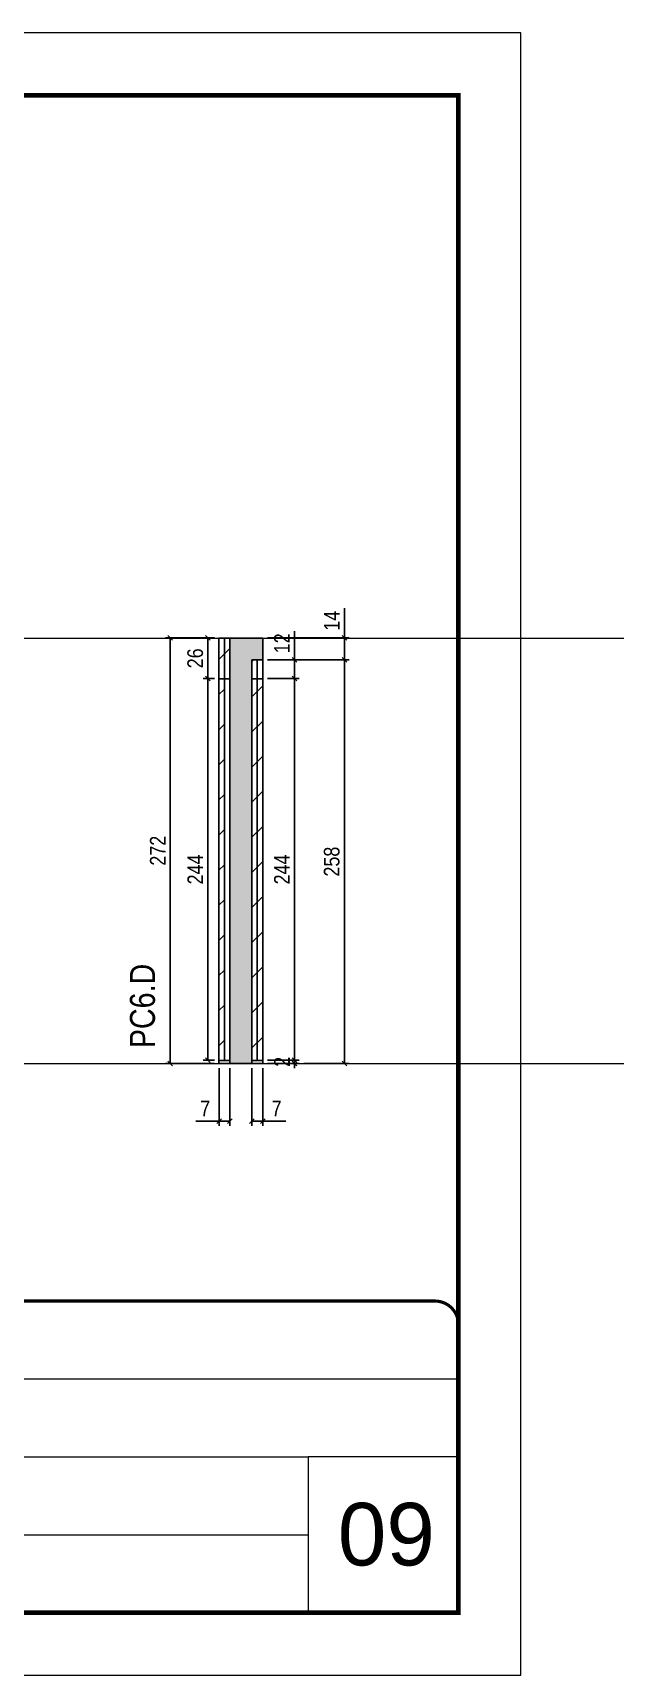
# Model space of a CAD drawing. Extents: x 2282 to 12463, y 760 to 16806.
# Drawn here: x 4058 to 4430, y 13394 to 14444 of the extents above; entities that cross this region are included whole.
import ezdxf

# ---------------------------------------------------------------- set-up
doc = ezdxf.new("R2010")
doc.units = 0
doc.linetypes.add('CONTINUO', pattern=[0])
doc.linetypes.add('DASHED', pattern=[0.75, 0.5, -0.25])
for name, color, linetype, lineweight in [('CARIMBO', 255, 'Continuous', 9), ('Folhas', 255, 'Continuous', 9), ('Hachura', 251, 'Continuous', 9), ('SARRAFO DE PRESSAO', 251, 'DASHED', 9)]:
    doc.layers.add(name, color=color, linetype=linetype, lineweight=lineweight)
for name, color, linetype in [('COTA', 241, 'Continuous'), ('NOMENCLATURA', 7, 'Continuous'), ('Painéis', 200, 'Continuous'), ('SARR_2.2x7', 40, 'Continuous')]:
    doc.layers.add(name, color=color, linetype=linetype)
doc.styles.add('ARIAL', font='arial.ttf')
doc.styles.add('ARIAL_NARROW', font='ARIALN.TTF', dxfattribs={"height": 0.2})
doc.styles.add('COTA TECNICA', font='techl___.ttf', dxfattribs={"height": 10})
doc.styles.add('COTA TECNICA-50', font='techl___.ttf', dxfattribs={"height": 10})
doc.dimstyles.new('COTA PAINEL-50', dxfattribs={"dimtxt": 10, "dimasz": 3, "dimexe": 3, "dimexo": 3, "dimgap": 3, "dimtad": 1, "dimdec": 1, "dimzin": 12, "dimdsep": 46, "dimtxsty": 'COTA TECNICA-50', "dimblk1": 'OBLIQUE', "dimblk2": 'OBLIQUE', "dimsah": 1, "dimcen": 0.9, "dimclrd": 4, "dimclre": 4, "dimclrt": 240, "dimadec": 1, "dimazin": 3, "dimtfac": 1, "dimtdec": 1, "dimtmove": 0, "dimatfit": 3, "dimfxl": 1, "dimtolj": 1, "dimtzin": 12, "dimarcsym": 0})
doc.dimstyles.new('PAINEL', dxfattribs={"dimtxt": 10, "dimasz": 3, "dimexe": 3, "dimexo": 3, "dimgap": 3, "dimtad": 1, "dimdec": 1, "dimzin": 12, "dimdsep": 46, "dimtxsty": 'COTA TECNICA', "dimblk1": 'OBLIQUE', "dimblk2": 'OBLIQUE', "dimsah": 1, "dimcen": 0.9, "dimclrd": 4, "dimclre": 4, "dimclrt": 240, "dimadec": 1, "dimazin": 3, "dimtfac": 1, "dimtdec": 1, "dimtmove": 0, "dimatfit": 3, "dimfxl": 1, "dimtolj": 1, "dimtzin": 12, "dimarcsym": 0})

# ---------------------------------------------------------------- blocks, each defined once
blk = doc.blocks.new('9999999999')
at = {"color": 30, "linetype": 'CONTINUO'}
for p, q in [((98564.6, 34379.6), (99584, 34379.6)), ((98564.6, 34329.8), (99488, 34329.8)), ((99584, 34329.8), (99488, 34329.8)), ((99488, 34329.8), (99488, 34230.2)), ((98564.6, 34280), (99488, 34280))]:
    blk.add_line(p, q, dxfattribs=at)
at = {"color": 30, "linetype": 'CONTINUO', "const_width": 2}
blk.add_lwpolyline([(99584, 34230.2), (99584, 34414.4, 0.414214), (99569, 34429.4), (98229, 34429.4, 0.414214), (98214, 34414.4), (98214, 34245.2, 0.414214), (98229, 34230.2), (99584, 34230.2)], format="xyb", dxfattribs=at)
at = {"layer": 'Folhas'}
blk.add_lwpolyline([(98139, 34190.2), (99624, 34190.2), (99624, 35240.2), (98139, 35240.2)], close=True, dxfattribs=at)
at = {"layer": 'Folhas', "color": 30, "const_width": 3}
blk.add_lwpolyline([(98214, 34230.2), (99584, 34230.2), (99584, 35200.2), (98214, 35200.2)], close=True, dxfattribs=at)
blk = doc.blocks.new('_Oblique')
at = {"color": 0, "linetype": 'ByBlock', "lineweight": -2}
blk.add_line((-0.5, -0.5), (0.5, 0.5), dxfattribs=at)
blk = doc.blocks.new('*D212')
at = {"layer": 'COTA', "color": 4, "linetype": 'ByBlock', "lineweight": -2, "transparency": 16777216}
for p, q in [((4197.8, 13782.1), (4197.8, 13745.1)), ((4204.8, 13782.1), (4204.8, 13745.1)), ((4197.8, 13748.1), (4204.8, 13748.1)), ((4204.8, 13748.1), (4219.5, 13748.1))]:
    blk.add_line(p, q, dxfattribs=at)
at = {"layer": 'Defpoints', "color": 0, "linetype": 'ByBlock', "transparency": 16777216}
for p in [(4197.8, 13785.1), (4204.8, 13785.1), (4204.8, 13748.1)]:
    blk.add_point(p, dxfattribs=at)
at = {"layer": 'COTA', "color": 4, "linetype": 'ByBlock', "lineweight": -2, "transparency": 16777216, "xscale": 3, "yscale": 3, "zscale": 3, "rotation": 180}
blk.add_blockref('_Oblique', (4197.8, 13748.1), dxfattribs=at)
at = {"layer": 'COTA', "color": 4, "linetype": 'ByBlock', "lineweight": -2, "transparency": 16777216, "xscale": 3, "yscale": 3, "zscale": 3}
blk.add_blockref('_Oblique', (4204.8, 13748.1), dxfattribs=at)
at = {"layer": 'COTA', "color": 240, "linetype": 'ByBlock', "transparency": 16777216, "insert": (4213.6, 13756.2), "char_height": 10, "attachment_point": 5, "style": 'COTA TECNICA'}
blk.add_mtext('\\A1;7', dxfattribs=at)
blk = doc.blocks.new('*D194')
at = {"layer": 'COTA', "color": 4, "linetype": 'ByBlock', "lineweight": -2, "transparency": 16777216}
for p, q in [((4176.8, 13782.1), (4176.8, 13745.1)), ((4183.8, 13782.1), (4183.8, 13745.1)), ((4176.8, 13748.1), (4162, 13748.1)), ((4183.8, 13748.1), (4176.8, 13748.1))]:
    blk.add_line(p, q, dxfattribs=at)
at = {"layer": 'Defpoints', "color": 0, "linetype": 'ByBlock', "transparency": 16777216}
for p in [(4176.8, 13785.1), (4183.8, 13785.1), (4176.8, 13748.1)]:
    blk.add_point(p, dxfattribs=at)
at = {"layer": 'COTA', "color": 4, "linetype": 'ByBlock', "lineweight": -2, "transparency": 16777216, "xscale": 3, "yscale": 3, "zscale": 3, "rotation": 180}
blk.add_blockref('_Oblique', (4176.8, 13748.1), dxfattribs=at)
at = {"layer": 'COTA', "color": 4, "linetype": 'ByBlock', "lineweight": -2, "transparency": 16777216, "xscale": 3, "yscale": 3, "zscale": 3}
blk.add_blockref('_Oblique', (4183.8, 13748.1), dxfattribs=at)
at = {"layer": 'COTA', "color": 240, "linetype": 'ByBlock', "transparency": 16777216, "insert": (4167.9, 13756.2), "char_height": 10, "attachment_point": 5, "style": 'COTA TECNICA'}
blk.add_mtext('\\A1;7', dxfattribs=at)
blk = doc.blocks.new('*D195')
at = {"layer": 'COTA', "color": 4, "lineweight": -2, "transparency": 16777216}
for p, q in [((4207.8, 13787.1), (4228.1, 13787.1)), ((4225.1, 13787.1), (4225.1, 13790.1)), ((4225.1, 13785.1), (4225.1, 13787.1)), ((4207.8, 13785.1), (4228.1, 13785.1)), ((4225.1, 13785.1), (4225.1, 13782.1))]:
    blk.add_line(p, q, dxfattribs=at)
at = {"layer": 'Defpoints', "color": 0, "transparency": 16777216}
for p in [(4204.8, 13787.1), (4225.1, 13787.1), (4204.8, 13785.1)]:
    blk.add_point(p, dxfattribs=at)
at = {"layer": 'COTA', "color": 4, "lineweight": -2, "transparency": 16777216, "xscale": 3, "yscale": 3, "zscale": 3}
for p, rotation in [((4225.1, 13787.1), 270), ((4225.1, 13785.1), 90)]:
    blk.add_blockref('_Oblique', p, dxfattribs=dict(at, rotation=rotation))
at = {"layer": 'COTA', "color": 240, "transparency": 16777216, "insert": (4217.1, 13786.1), "char_height": 10, "attachment_point": 5, "rotation": 90, "style": 'COTA TECNICA-50'}
blk.add_mtext('\\A1;2', dxfattribs=at)
blk = doc.blocks.new('*D196')
at = {"layer": 'COTA', "color": 4, "linetype": 'ByBlock', "lineweight": -2, "transparency": 16777216}
for p, q in [((4207.8, 14043.1), (4260, 14043.1)), ((4257, 13785.1), (4257, 14043.1)), ((4231.1, 13785.1), (4260, 13785.1))]:
    blk.add_line(p, q, dxfattribs=at)
at = {"layer": 'Defpoints', "color": 0, "linetype": 'ByBlock', "transparency": 16777216}
for p in [(4204.8, 14043.1), (4257, 14043.1), (4228.1, 13785.1)]:
    blk.add_point(p, dxfattribs=at)
at = {"layer": 'COTA', "color": 4, "linetype": 'ByBlock', "lineweight": -2, "transparency": 16777216, "xscale": 3, "yscale": 3, "zscale": 3}
for p, rotation in [((4257, 14043.1), 90), ((4257, 13785.1), 270)]:
    blk.add_blockref('_Oblique', p, dxfattribs=dict(at, rotation=rotation))
at = {"layer": 'COTA', "color": 240, "linetype": 'ByBlock', "transparency": 16777216, "insert": (4248.9, 13914.1), "char_height": 10, "attachment_point": 5, "rotation": 90, "style": 'COTA TECNICA'}
blk.add_mtext('\\A1;258', dxfattribs=at)
blk = doc.blocks.new('*D197')
at = {"layer": 'COTA', "color": 4, "linetype": 'ByBlock', "lineweight": -2, "transparency": 16777216}
for p, q in [((4207.8, 14031.1), (4228.1, 14031.1)), ((4225.1, 13787.1), (4225.1, 14031.1)), ((4207.8, 13787.1), (4228.1, 13787.1))]:
    blk.add_line(p, q, dxfattribs=at)
at = {"layer": 'Defpoints', "color": 0, "linetype": 'ByBlock', "transparency": 16777216}
for p in [(4204.8, 14031.1), (4225.1, 14031.1), (4204.8, 13787.1)]:
    blk.add_point(p, dxfattribs=at)
at = {"layer": 'COTA', "color": 4, "linetype": 'ByBlock', "lineweight": -2, "transparency": 16777216, "xscale": 3, "yscale": 3, "zscale": 3}
for p, rotation in [((4225.1, 14031.1), 90), ((4225.1, 13787.1), 270)]:
    blk.add_blockref('_Oblique', p, dxfattribs=dict(at, rotation=rotation))
at = {"layer": 'COTA', "color": 240, "linetype": 'ByBlock', "transparency": 16777216, "insert": (4217, 13909.1), "char_height": 10, "attachment_point": 5, "rotation": 90, "style": 'COTA TECNICA'}
blk.add_mtext('\\A1;244', dxfattribs=at)
blk = doc.blocks.new('*D198')
at = {"layer": 'COTA', "color": 4, "linetype": 'ByBlock', "lineweight": -2, "transparency": 16777216}
for p, q in [((4225.1, 14043.1), (4225.1, 14061.4)), ((4207.8, 14043.1), (4228.1, 14043.1)), ((4225.1, 14031.1), (4225.1, 14043.1)), ((4207.8, 14031.1), (4228.1, 14031.1))]:
    blk.add_line(p, q, dxfattribs=at)
at = {"layer": 'Defpoints', "color": 0, "linetype": 'ByBlock', "transparency": 16777216}
for p in [(4204.8, 14043.1), (4225.1, 14043.1), (4204.8, 14031.1)]:
    blk.add_point(p, dxfattribs=at)
at = {"layer": 'COTA', "color": 4, "linetype": 'ByBlock', "lineweight": -2, "transparency": 16777216, "xscale": 3, "yscale": 3, "zscale": 3}
for p, rotation in [((4225.1, 14043.1), 90), ((4225.1, 14031.1), 270)]:
    blk.add_blockref('_Oblique', p, dxfattribs=dict(at, rotation=rotation))
at = {"layer": 'COTA', "color": 240, "linetype": 'ByBlock', "transparency": 16777216, "insert": (4217, 14053.7), "char_height": 10, "attachment_point": 5, "rotation": 90, "style": 'COTA TECNICA'}
blk.add_mtext('\\A1;12', dxfattribs=at)
blk = doc.blocks.new('*D215')
at = {"layer": 'COTA', "color": 4, "lineweight": -2, "transparency": 16777216}
for p, q in [((4257, 14057.1), (4257, 14076.2)), ((4207.8, 14057.1), (4260, 14057.1)), ((4257, 14043.1), (4257, 14057.1)), ((4207.8, 14043.1), (4260, 14043.1))]:
    blk.add_line(p, q, dxfattribs=at)
at = {"layer": 'Defpoints', "color": 0, "transparency": 16777216}
for p in [(4204.8, 14057.1), (4257, 14057.1), (4204.8, 14043.1)]:
    blk.add_point(p, dxfattribs=at)
at = {"layer": 'COTA', "color": 4, "lineweight": -2, "transparency": 16777216, "xscale": 3, "yscale": 3, "zscale": 3}
for p, rotation in [((4257, 14057.1), 90), ((4257, 14043.1), 270)]:
    blk.add_blockref('_Oblique', p, dxfattribs=dict(at, rotation=rotation))
at = {"layer": 'COTA', "color": 240, "transparency": 16777216, "insert": (4248.9, 14068.1), "char_height": 10, "attachment_point": 5, "rotation": 90, "style": 'COTA TECNICA'}
blk.add_mtext('\\A1;14', dxfattribs=at)
blk = doc.blocks.new('*D216')
at = {"layer": 'COTA', "color": 4, "lineweight": -2, "transparency": 16777216}
for p, q in [((4173.8, 14057.1), (4142.6, 14057.1)), ((4145.6, 13785.1), (4145.6, 14057.1)), ((4173.8, 13785.1), (4142.6, 13785.1))]:
    blk.add_line(p, q, dxfattribs=at)
at = {"layer": 'Defpoints', "color": 0, "transparency": 16777216}
for p in [(4145.6, 14057.1), (4176.8, 14057.1), (4176.8, 13785.1)]:
    blk.add_point(p, dxfattribs=at)
at = {"layer": 'COTA', "color": 4, "lineweight": -2, "transparency": 16777216, "xscale": 3, "yscale": 3, "zscale": 3}
for p, rotation in [((4145.6, 14057.1), 90), ((4145.6, 13785.1), 270)]:
    blk.add_blockref('_Oblique', p, dxfattribs=dict(at, rotation=rotation))
at = {"layer": 'COTA', "color": 240, "transparency": 16777216, "insert": (4137.6, 13921.1), "char_height": 10, "attachment_point": 5, "rotation": 90, "style": 'COTA TECNICA'}
blk.add_mtext('\\A1;272', dxfattribs=at)
blk = doc.blocks.new('*D213')
at = {"layer": 'COTA', "color": 4, "lineweight": -2, "transparency": 16777216}
for p, q in [((4173.8, 14031.1), (4166.7, 14031.1)), ((4169.7, 13787.1), (4169.7, 14031.1)), ((4173.8, 13787.1), (4166.7, 13787.1))]:
    blk.add_line(p, q, dxfattribs=at)
at = {"layer": 'Defpoints', "color": 0, "transparency": 16777216}
for p in [(4169.7, 14031.1), (4176.8, 14031.1), (4176.8, 13787.1)]:
    blk.add_point(p, dxfattribs=at)
at = {"layer": 'COTA', "color": 4, "lineweight": -2, "transparency": 16777216, "xscale": 3, "yscale": 3, "zscale": 3}
for p, rotation in [((4169.7, 14031.1), 90), ((4169.7, 13787.1), 270)]:
    blk.add_blockref('_Oblique', p, dxfattribs=dict(at, rotation=rotation))
at = {"layer": 'COTA', "color": 240, "transparency": 16777216, "insert": (4161.6, 13909.1), "char_height": 10, "attachment_point": 5, "rotation": 90, "style": 'COTA TECNICA'}
blk.add_mtext('\\A1;244', dxfattribs=at)
blk = doc.blocks.new('*D214')
at = {"layer": 'COTA', "color": 4, "lineweight": -2, "transparency": 16777216}
for p, q in [((4173.8, 14057.1), (4166.7, 14057.1)), ((4169.7, 14031.1), (4169.7, 14057.1)), ((4173.8, 14031.1), (4166.7, 14031.1))]:
    blk.add_line(p, q, dxfattribs=at)
at = {"layer": 'Defpoints', "color": 0, "transparency": 16777216}
for p in [(4169.7, 14057.1), (4176.8, 14057.1), (4176.8, 14031.1)]:
    blk.add_point(p, dxfattribs=at)
at = {"layer": 'COTA', "color": 4, "lineweight": -2, "transparency": 16777216, "xscale": 3, "yscale": 3, "zscale": 3}
for p, rotation in [((4169.7, 14057.1), 90), ((4169.7, 14031.1), 270)]:
    blk.add_blockref('_Oblique', p, dxfattribs=dict(at, rotation=rotation))
at = {"layer": 'COTA', "color": 240, "transparency": 16777216, "insert": (4161.6, 14044.1), "char_height": 10, "attachment_point": 5, "rotation": 90, "style": 'COTA TECNICA'}
blk.add_mtext('\\A1;26', dxfattribs=at)

msp = doc.modelspace()

# ---------------------------------------------------------------- hatches: boundary and pattern name
at = {"layer": 'COTA'}
h = msp.add_hatch(dxfattribs=at)
h.set_pattern_fill('AR-CONC', color=256, scale=0.03)
h.set_pattern_definition([(50, (-2989.528, 0), (5.4655401, -0.4781726), [0.5715, -6.2865]), (355, (-2989.528, 0), (-1.0573026, 5.7317054), [0.4572, -5.0292175]), (100.451445, (-2989.0725, -0.04), (4.4082374, 5.2535326), [0.4857003, -5.3427073]), (46.1842, (-2989.528, 1.524), (8.1323712, -1.2612698), [0.85725, -9.42975]), (96.63556, (-2988.85, 1.419), (7.122124, 7.4227837), [0.7285507, -8.0140682]), (351.18415, (-2989.528, 1.524), (7.122124, 7.4227837), [0.685799, -7.543792]), (21, (-2988.766, 1.143), (4.5484317, -3.067956), [0.5715, -6.2865]), (326, (-2988.766, 1.143), (1.8540609, 5.525639), [0.4572, -5.0292]), (71.451445, (-2988.387, 0.8873), (6.4024926, 2.457683), [0.4857003, -5.3426981]), (37.5, (-2989.528, 0), (0.0926581, 2.53665117), [0, -4.96824, 0, -5.1054, 0, -5.04825]), (7.5, (-2989.528, 0), (2.00458988, 3.00541724), [0, -2.91084, 0, -4.85394, 0, -1.92405]), (327.5, (-2991.2273, 0), (4.06771786, -0.17186232), [0, -1.905, 0, -5.9436, 0, -7.8867]), (317.5, (-2991.9893, 0), (4.44387544, 0.7627947), [0, -2.4765, 0, -3.94716, 0, -5.6007])])
h.paths.add_polyline_path([(4204.76, 14057.07), (4183.76, 14057.07), (4183.76, 13785.07), (4197.76, 13785.07), (4197.76, 14043.07), (4204.76, 14043.07)])
at = {"layer": 'Hachura', "linetype": 'ByBlock'}
h = msp.add_hatch(dxfattribs=at)
h.set_pattern_fill('ANSI31', color=256, scale=5)
h.set_pattern_definition([(45, (0, 3445.725), (-11.22532, 11.22532), [])])
h.paths.add_polyline_path([(4176.76, 13787.07), (4180.26, 13787.07), (4180.26, 14031.07), (4176.76, 14031.07)])
h.paths.add_polyline_path([(4176.76, 14031.07), (4180.26, 14031.07), (4180.26, 14057.07), (4176.76, 14057.07)])
h.paths.add_polyline_path([(4183.76, 14057.07), (4180.26, 14057.07), (4180.26, 14031.07), (4183.76, 14031.07)])
h.paths.add_polyline_path([(4204.76, 14031.07), (4201.26, 14031.07), (4201.26, 13787.07), (4204.76, 13787.07)])
h.paths.add_polyline_path([(4201.26, 14031.07), (4197.76, 14031.07), (4197.76, 13787.07), (4201.26, 13787.07)])
h.paths.add_polyline_path([(4197.76, 14031.07), (4201.26, 14031.07), (4201.26, 14043.07), (4197.76, 14043.07)])
h.paths.add_polyline_path([(4201.26, 14031.07), (4204.76, 14031.07), (4204.76, 14043.07), (4201.26, 14043.07)])

# ---------------------------------------------------------------- linework, layer by layer
at = {"layer": 'CARIMBO', "color": 3}
for p, q in [((2282.39, 14057.07), (9611.68, 14057.07)), ((2282.39, 13785.07), (9611.68, 13785.07))]:
    msp.add_line(p, q, dxfattribs=at)
at = {"layer": 'COTA'}
for p, q in [((4204.76, 14057.07), (4183.76, 14057.07)), ((4204.76, 14043.07), (4204.76, 14057.07)), ((4197.76, 13785.07), (4183.76, 13785.07))]:
    msp.add_line(p, q, dxfattribs=at)
at = {"layer": 'Painéis'}
for p, q in [((4183.76, 14057.07), (4176.76, 14057.07)), ((4176.76, 14057.07), (4176.76, 13785.07)), ((4183.76, 14057.07), (4183.76, 13785.07)), ((4204.76, 14043.07), (4197.76, 14043.07)), ((4197.76, 14043.07), (4197.76, 13785.07)), ((4204.76, 14043.07), (4204.76, 13785.07)), ((4183.76, 14031.07), (4176.76, 14031.07)), ((4204.76, 14031.07), (4197.76, 14031.07)), ((4183.76, 13787.07), (4176.76, 13787.07)), ((4204.76, 13787.07), (4197.76, 13787.07)), ((4183.76, 13785.07), (4176.76, 13785.07)), ((4204.76, 13785.07), (4197.76, 13785.07))]:
    msp.add_line(p, q, dxfattribs=at)
at = {"layer": 'SARR_2.2x7'}
for p, q in [((4180.26, 14057.07), (4180.26, 13787.07)), ((4201.26, 13787.07), (4201.26, 14043.07))]:
    msp.add_line(p, q, dxfattribs=at)

# ---------------------------------------------------------------- block references
at = {"layer": 'SARRAFO DE PRESSAO', "color": 6, "linetype": 'ByBlock'}
msp.add_blockref('9999999999', (-95254.09, -20796.22), dxfattribs=at)

# ---------------------------------------------------------------- texts
at = {"layer": 'CARIMBO', "style": 'ARIAL'}
msp.add_text('09', height=40, dxfattribs=at).set_placement((4252.75, 13464.13))
at = {"layer": 'NOMENCLATURA', "style": 'ARIAL_NARROW'}
msp.add_text('PC6.D', height=16, rotation=90, dxfattribs=at).set_placement((4135.81, 13794.84))

# ---------------------------------------------------------------- dimensions: what is measured, and where the dimension line sits
at = {"layer": 'COTA'}
for base, p1, p2, picture, middle in [((4256.99, 14057.07), (4204.76, 14043.07), (4204.76, 14057.07), '*D215', (4248.92, 14068.13)), ((4145.64, 14057.07), (4176.76, 13785.07), (4176.76, 14057.07), '*D216', (4137.56, 13921.07)), ((4169.65, 14031.07), (4176.76, 13787.07), (4176.76, 14031.07), '*D213', (4161.58, 13909.07))]:
    dim = msp.add_linear_dim(base=base, p1=p1, p2=p2, angle=90, dimstyle='PAINEL', dxfattribs=at)
    dim.commit()
    dim.dimension.update_dxf_attribs({"geometry": picture, "text_midpoint": middle})
at = {"layer": 'COTA', "linetype": 'ByBlock'}
for base, p1, p2, angle, override, picture, middle in [((4225.11, 14043.07), (4204.76, 14031.07), (4204.76, 14043.07), 90, {"dimarcsym": 2}, '*D198', (4217.05, 14053.73)), ((4225.11, 14031.07), (4204.76, 13787.07), (4204.76, 14031.07), 90, {"dimarcsym": 1}, '*D197', (4217.03, 13909.07)), ((4204.76, 13748.15), (4197.76, 13785.07), (4204.76, 13785.07), 180, {"dimarcsym": 2}, '*D212', (4213.62, 13756.22))]:
    dim = msp.add_linear_dim(base=base, p1=p1, p2=p2, angle=angle, dimstyle='PAINEL', override=override, dxfattribs=at)
    dim.commit()
    dim.dimension.update_dxf_attribs({"geometry": picture, "text_midpoint": middle})
at = {"layer": 'COTA'}
dim = msp.add_linear_dim(base=(4169.65, 14057.07), p1=(4176.76, 14031.07), p2=(4176.76, 14057.07), angle=90, dimstyle='PAINEL', override={"dimtmove": 1}, dxfattribs=at)
dim.commit()
dim.dimension.update_dxf_attribs({"geometry": '*D214', "text_midpoint": (4161.55, 14044.07)})
at = {"layer": 'COTA', "color": 3, "linetype": 'ByBlock'}
dim = msp.add_linear_dim(base=(4256.99, 14043.07), p1=(4228.11, 13785.07), p2=(4204.76, 14043.07), angle=90, dimstyle='PAINEL', override={"dimarcsym": 1}, dxfattribs=at)
dim.commit()
dim.dimension.update_dxf_attribs({"geometry": '*D196', "text_midpoint": (4248.86, 13914.07)})
at = {"layer": 'COTA'}
dim = msp.add_linear_dim(base=(4225.11, 13787.07), p1=(4204.76, 13785.07), p2=(4204.76, 13787.07), angle=90, dimstyle='COTA PAINEL-50', dxfattribs=at)
dim.commit()
dim.dimension.update_dxf_attribs({"geometry": '*D195', "text_midpoint": (4225.11, 13786.07), "dimtype": 160})
at = {"layer": 'COTA', "linetype": 'ByBlock'}
dim = msp.add_linear_dim(base=(4176.76, 13748.15), p1=(4183.76, 13785.07), p2=(4176.76, 13785.07), dimstyle='PAINEL', override={"dimarcsym": 2}, dxfattribs=at)
dim.commit()
dim.dimension.update_dxf_attribs({"geometry": '*D194', "text_midpoint": (4167.89, 13756.22)})

doc.saveas('drawing.dxf')
